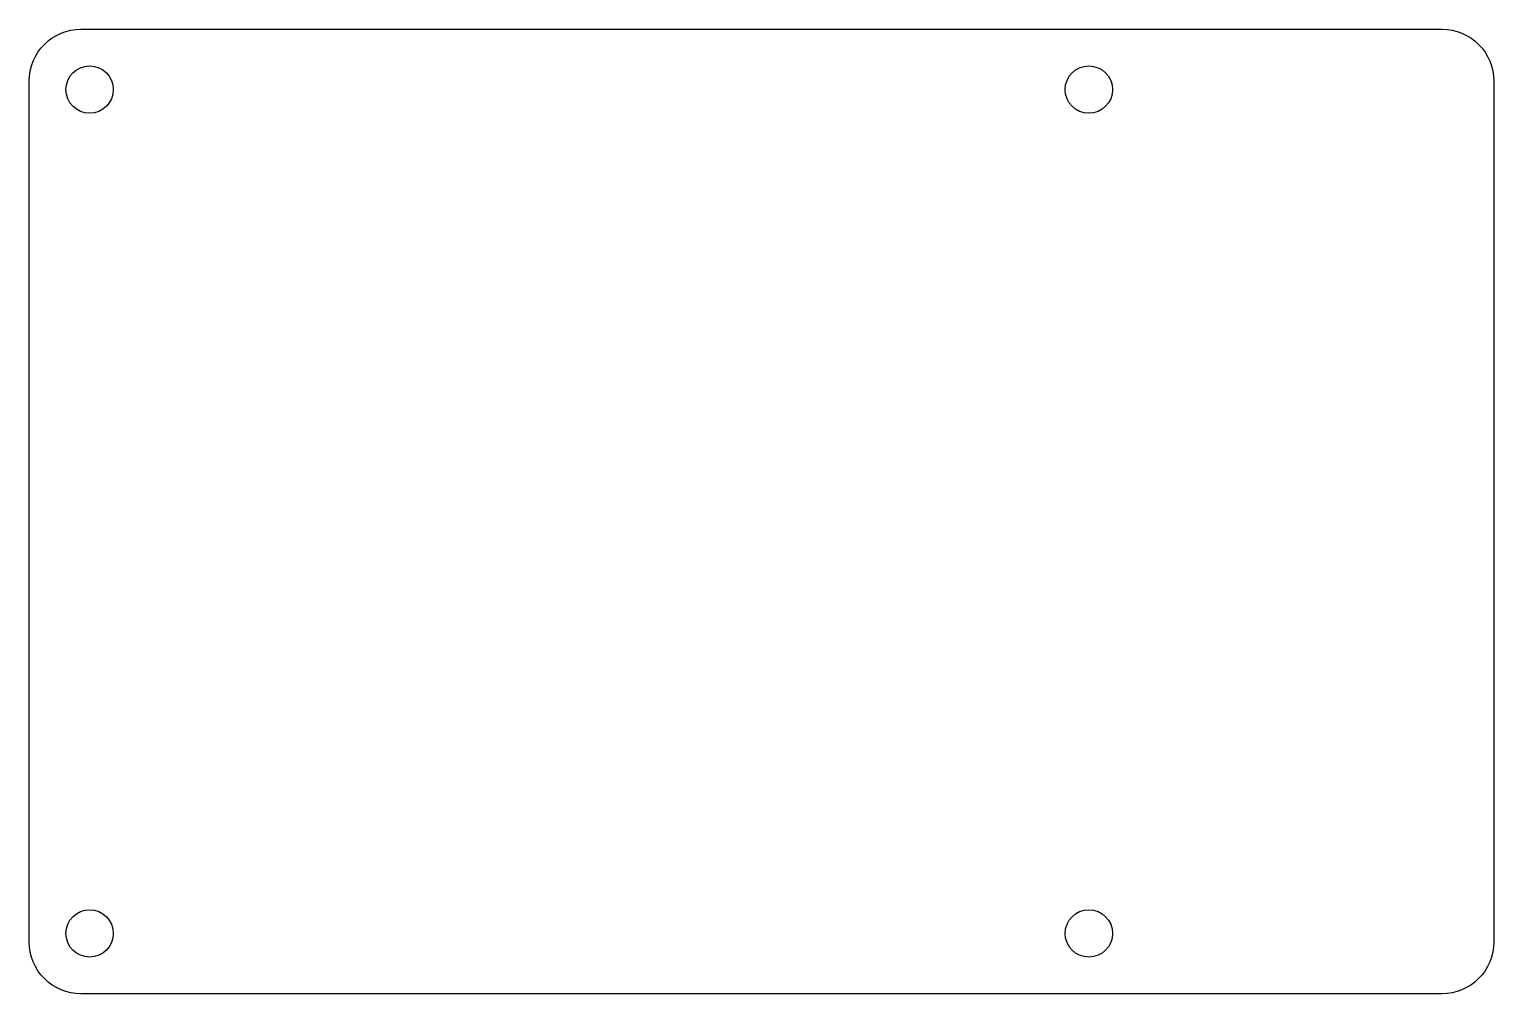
# Model space of a CAD drawing. Header units: millimetres. Extents: x 0 to 85, y 0 to 56.
import ezdxf

# ---------------------------------------------------------------- set-up
doc = ezdxf.new("R2010")
doc.units = ezdxf.units.MM
doc.layers.get('0').update_dxf_attribs({"linetype": 'CONTINUOUS'})

msp = doc.modelspace()

# ---------------------------------------------------------------- linework, layer by layer
msp.add_lwpolyline([(82, 0), (3, 0, -0.414214), (0, 3), (0, 53, -0.414214), (3, 56), (82, 56, -0.414214), (85, 53), (85, 3, -0.414214)], format="xyb", close=True)
for centre in [(3.5, 52.5), (61.5, 52.5), (3.5, 3.5), (61.5, 3.5)]:
    msp.add_circle(centre, 1.375)

doc.saveas('drawing.dxf')
